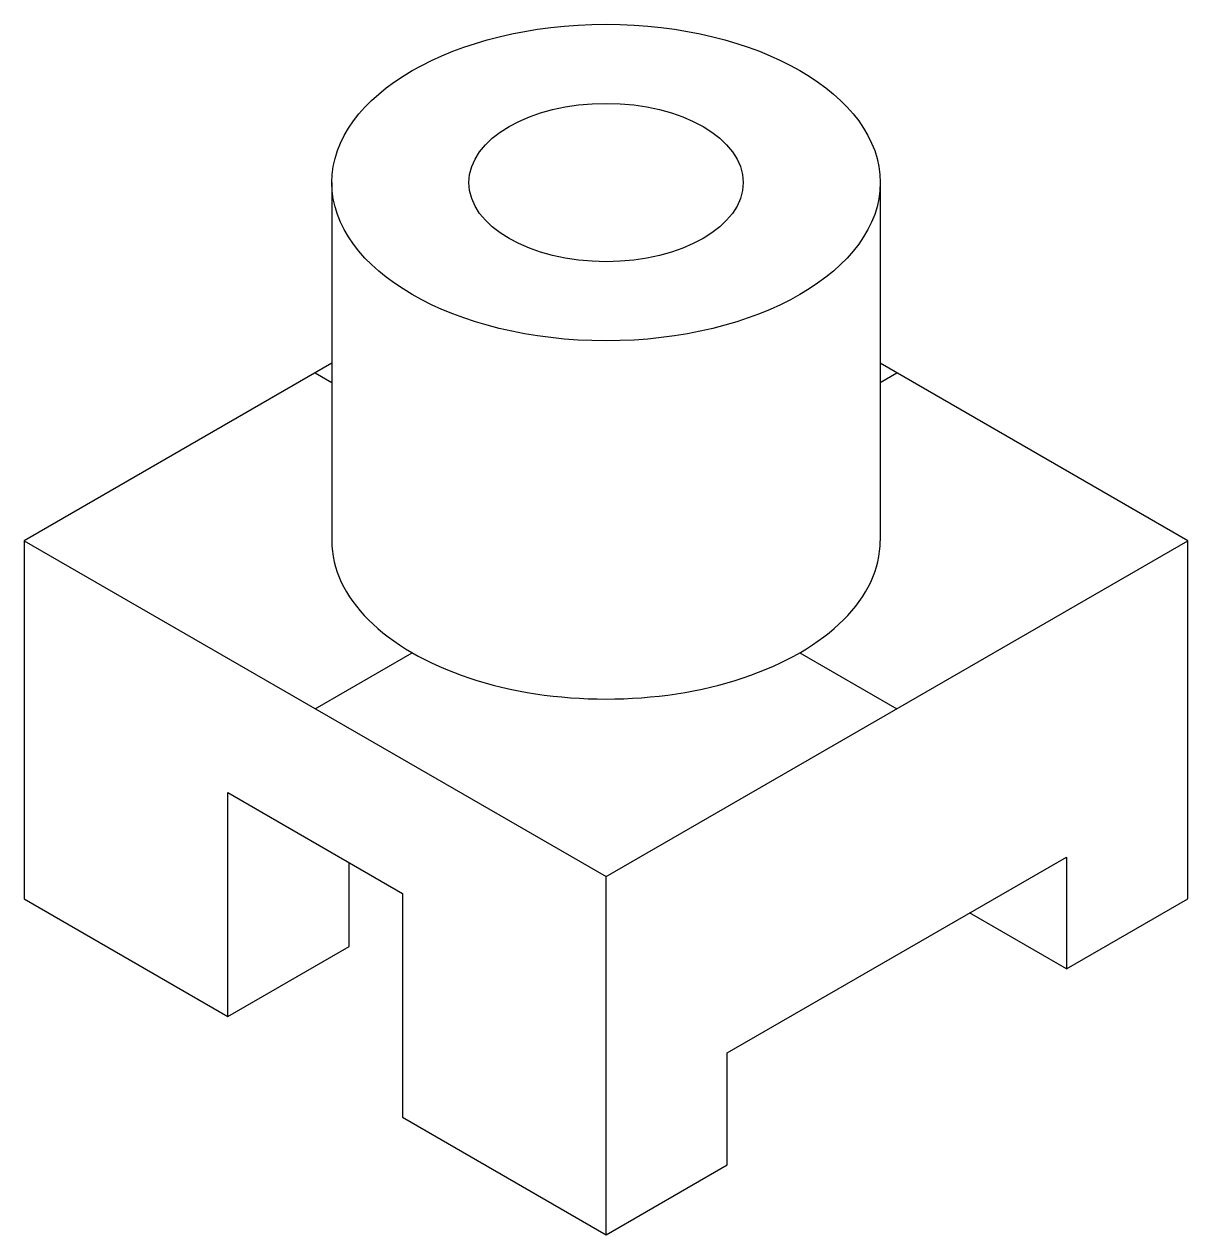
# Model space of a CAD drawing. Header units: millimetres. Extents: x 52745 to 59166, y 91070 to 95622.
# Drawn here: x 59062.5 to 59166.4, y 91069.8 to 91177.9 of the extents above; entities outside this region: 1.
import ezdxf

# ---------------------------------------------------------------- set-up
doc = ezdxf.new("R2010")
doc.units = ezdxf.units.MM
doc.linetypes.add('ACAD_ISO10W100', pattern=[18, 12, -3, 0, -3])
doc.layers.add('eje', color=9, linetype='ACAD_ISO10W100')

msp = doc.modelspace()

# ---------------------------------------------------------------- linework, layer by layer
for p, q in [((52745.4, 95622.01), (52797.36, 95592.01)), ((59089.96, 91163.8), (59089.96, 91131.8)), ((59138.95, 91163.8), (59138.95, 91131.8)), ((59089.96, 91147.66), (59062.49, 91131.8)), ((59166.42, 91131.8), (59138.95, 91147.66)), ((59062.49, 91131.8), (59114.46, 91101.8)), ((59062.49, 91131.8), (59062.49, 91099.8)), ((59114.46, 91101.8), (59166.42, 91131.8)), ((59166.42, 91099.8), (59166.42, 91131.8)), ((59080.68, 91089.3), (59080.68, 91109.3)), ((59080.68, 91109.3), (59096.27, 91100.3)), ((59125.28, 91086.05), (59155.59, 91103.55)), ((59155.59, 91103.55), (59155.59, 91093.55)), ((59091.51, 91095.55), (59091.51, 91103.05)), ((59114.46, 91069.8), (59114.46, 91101.8)), ((59096.27, 91100.3), (59096.27, 91080.3)), ((59062.49, 91099.8), (59080.68, 91089.3)), ((59155.59, 91093.55), (59166.42, 91099.8)), ((59155.59, 91093.55), (59146.93, 91098.55)), ((59080.68, 91089.3), (59091.51, 91095.55)), ((59125.28, 91076.05), (59125.28, 91086.05)), ((59096.27, 91080.3), (59114.46, 91069.8)), ((59114.46, 91069.8), (59125.28, 91076.05))]:
    msp.add_line(p, q)
for major_axis in [(-24.49, 0), (-12.25, 0)]:
    msp.add_ellipse((59114.46, 91163.8), major_axis=major_axis, ratio=0.57735)
msp.add_ellipse((59114.46, 91131.8), major_axis=(-24.49, 0), ratio=0.57735, start_param=6.283185, end_param=9.424778)
at = {"layer": 'eje'}
for p, q in [((59088.48, 91146.8), (59089.96, 91145.95)), ((59138.95, 91145.95), (59140.44, 91146.8)), ((59088.48, 91116.8), (59097.14, 91121.8)), ((59131.78, 91121.8), (59140.44, 91116.8))]:
    msp.add_line(p, q, dxfattribs=at)

doc.saveas('drawing.dxf')
